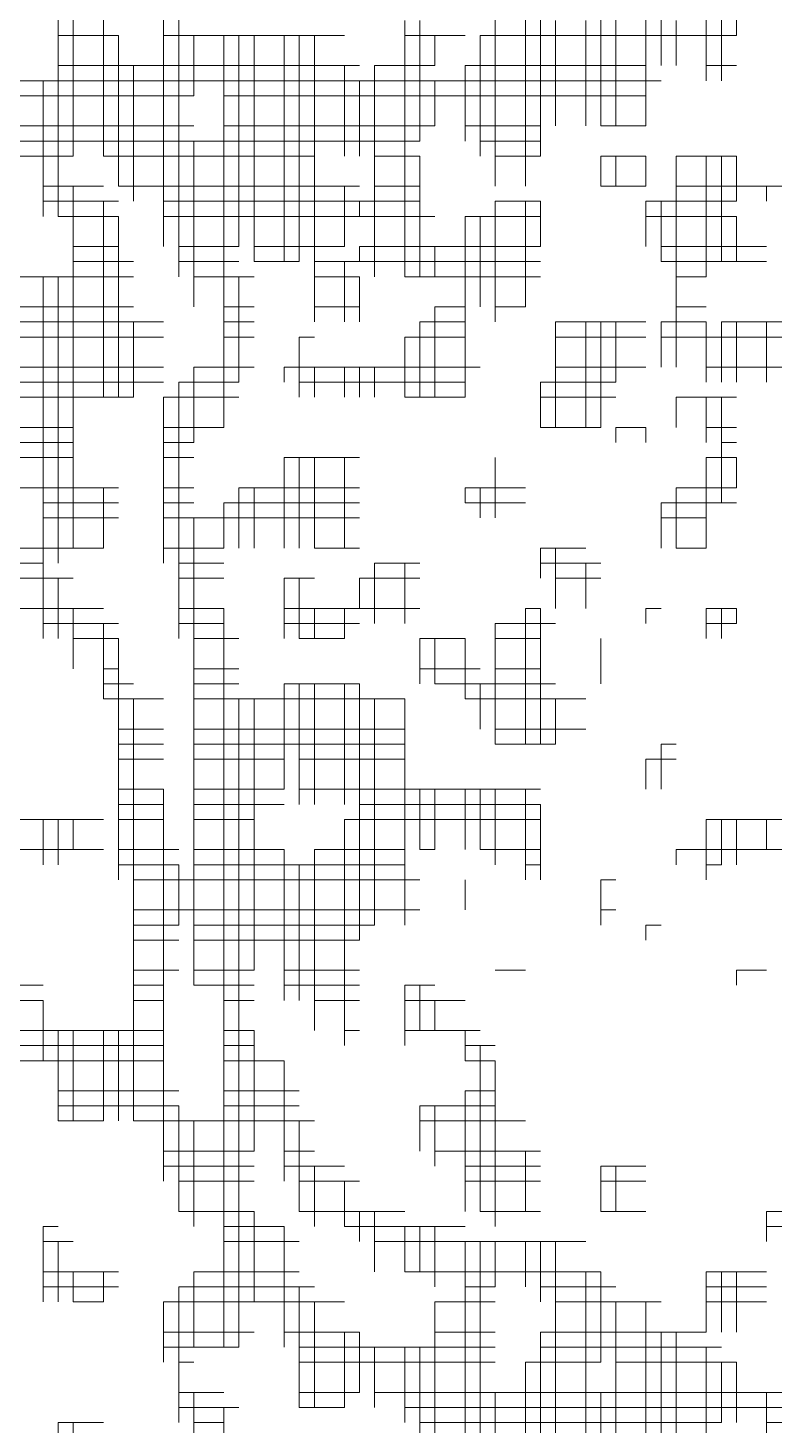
# Model space of a CAD drawing. Header units: millimetres. Extents: x 13268 to 164478, y 289082 to 363688.
# Drawn here: x 82638 to 83671, y 346912 to 348846 of the extents above; entities that cross this region are included whole.
import ezdxf

# ---------------------------------------------------------------- set-up
doc = ezdxf.new("R2010")
doc.units = ezdxf.units.MM

# ---------------------------------------------------------------- blocks, each defined once
blk = doc.blocks.new('A$C010A7659')
at = {"lineweight": 0}
for points in [[(1945.88, 1771.99), (1945.88, 1490.46)], [(1945.88, 1755.43), (1945.88, 1507.02)], [(1896.2, 1714.03), (1896.2, 1540.14)], [(1912.76, 1714.03), (1912.76, 1540.14)], [(1887.92, 1680.91), (1887.92, 1507.02)], [(1896.2, 1680.91), (1896.2, 1548.42)], [(2252.25, 1672.63), (2252.25, 1581.54)], [(2260.53, 1672.63), (2260.53, 1606.38)], [(1954.16, 1647.79), (1954.16, 1482.18)], [(2128.05, 1639.51), (2128.05, 1523.58)], [(2128.05, 1639.51), (2128.05, 1540.14)], [(2144.61, 1639.51), (2144.61, 1523.58)], [(2186.01, 1639.51), (2186.01, 1556.7)], [(2194.29, 1639.51), (2194.29, 1556.7)], [(2210.85, 1639.51), (2210.85, 1556.7)], [(2152.89, 1622.94), (2152.89, 1556.7)], [(2152.89, 1622.94), (2152.89, 1540.14)], [(2186.01, 1622.94), (2186.01, 1556.7)], [(2210.85, 1622.94), (2210.85, 1589.82)], [(2219.13, 1622.94), (2219.13, 1589.82)], [(2243.97, 1622.94), (2243.97, 1581.54)], [(1954.16, 1614.66), (1954.16, 1473.9)], [(2078.36, 1614.66), (2078.36, 1473.9)], [(2086.64, 1614.66), (2086.64, 1556.7)], [(2086.64, 1614.66), (2086.64, 1548.42)], [(2161.17, 1614.66), (2161.17, 1556.7)], [(2161.17, 1614.66), (2161.17, 1573.26)], [(2177.73, 1614.66), (2177.73, 1556.7)], [(2227.41, 1614.66), (2227.41, 1589.82)], [(2227.41, 1614.66), (2227.41, 1589.82)], [(2243.97, 1614.66), (2243.97, 1581.54)], [(1887.92, 1606.38), (1921.04, 1606.38)], [(1887.92, 1606.38), (1921.04, 1606.38)], [(1921.04, 1606.38), (1921.04, 1523.58)], [(1945.88, 1606.38), (2045.24, 1606.38)], [(1945.88, 1606.38), (2012.12, 1606.38)], [(1962.44, 1606.38), (1962.44, 1573.26)], [(1979, 1606.38), (1979, 1407.66)], [(1979, 1606.38), (1979, 1556.7)], [(1987.28, 1606.38), (1987.28, 1490.46)], [(1995.56, 1606.38), (1995.56, 1482.18)], [(1995.56, 1606.38), (1995.56, 1482.18)], [(2012.12, 1606.38), (2012.12, 1482.18)], [(2012.12, 1606.38), (2012.12, 1482.18)], [(2020.4, 1606.38), (2020.4, 1482.18)], [(2028.68, 1606.38), (2028.68, 1540.14)], [(2028.68, 1606.38), (2028.68, 1457.34)], [(2078.36, 1606.38), (2078.36, 1473.9)], [(2078.36, 1606.38), (2111.48, 1606.38)], [(2078.36, 1606.38), (2094.92, 1606.38)], [(2094.92, 1606.38), (2094.92, 1589.82)], [(2119.77, 1606.38), (2119.77, 1540.14)], [(2119.77, 1606.38), (2260.53, 1606.38)], [(2128.05, 1606.38), (2260.53, 1606.38)], [(1887.92, 1589.82), (2053.52, 1589.82)], [(1921.04, 1589.82), (1921.04, 1523.58)], [(1929.32, 1589.82), (1929.32, 1515.3)], [(2045.24, 1589.82), (2045.24, 1540.14)], [(2061.8, 1589.82), (2061.8, 1473.9)], [(2061.8, 1589.82), (2094.92, 1589.82)], [(2111.48, 1589.82), (2111.48, 1548.42)], [(2111.48, 1589.82), (2210.85, 1589.82)], [(2243.97, 1589.82), (2260.53, 1589.82)], [(1846.51, 1581.54), (2219.13, 1581.54)], [(1846.51, 1581.54), (2210.85, 1581.54)], [(1879.64, 1581.54), (1879.64, 1507.02)], [(1879.64, 1581.54), (1879.64, 1523.58)], [(2053.52, 1581.54), (2053.52, 1540.14)], [(2053.52, 1581.54), (2053.52, 1540.14)], [(2094.92, 1581.54), (2094.92, 1556.7)], [(2111.48, 1581.54), (2111.48, 1556.7)], [(2210.85, 1581.54), (2210.85, 1573.26)], [(1854.79, 1573.26), (1962.44, 1573.26)], [(1979, 1573.26), (2161.17, 1573.26)], [(2161.17, 1573.26), (2210.85, 1573.26)], [(1854.79, 1556.7), (1962.44, 1556.7)], [(1863.07, 1556.7), (1962.44, 1556.7)], [(1979, 1556.7), (1979, 1391.1)], [(1979, 1556.7), (2086.64, 1556.7)], [(1979, 1556.7), (2094.92, 1556.7)], [(2111.48, 1556.7), (2152.89, 1556.7)], [(2111.48, 1556.7), (2152.89, 1556.7)], [(2186.01, 1556.7), (2210.85, 1556.7)], [(1863.07, 1548.42), (1896.2, 1548.42)], [(1896.2, 1548.42), (2086.64, 1548.42)], [(1962.44, 1548.42), (1962.44, 1457.34)], [(2119.77, 1548.42), (2152.89, 1548.42)], [(1863.07, 1540.14), (1896.2, 1540.14)], [(1863.07, 1540.14), (1896.2, 1540.14)], [(1912.76, 1540.14), (2028.68, 1540.14)], [(1921.04, 1540.14), (2028.68, 1540.14)], [(2061.8, 1540.14), (2086.64, 1540.14)], [(2061.8, 1540.14), (2086.64, 1540.14)], [(2086.64, 1540.14), (2086.64, 1473.9)], [(2128.05, 1540.14), (2152.89, 1540.14)], [(2128.05, 1540.14), (2152.89, 1540.14)], [(2186.01, 1540.14), (2186.01, 1523.58)], [(2186.01, 1540.14), (2186.01, 1523.58)], [(2186.01, 1540.14), (2210.85, 1540.14)], [(2186.01, 1540.14), (2210.85, 1540.14)], [(2194.29, 1540.14), (2194.29, 1523.58)], [(2210.85, 1540.14), (2210.85, 1523.58)], [(2227.41, 1540.14), (2227.41, 1424.22)], [(2227.41, 1540.14), (2260.53, 1540.14)], [(2243.97, 1540.14), (2243.97, 1473.9)], [(2243.97, 1540.14), (2243.97, 1473.9)], [(2243.97, 1540.14), (2260.53, 1540.14)], [(2252.25, 1540.14), (2252.25, 1482.18)], [(2260.53, 1540.14), (2260.53, 1515.3)], [(1879.64, 1523.58), (1912.76, 1523.58)], [(1879.64, 1523.58), (1896.2, 1523.58)], [(1896.2, 1523.58), (1896.2, 1391.1)], [(1896.2, 1523.58), (1896.2, 1490.46)], [(1921.04, 1523.58), (2028.68, 1523.58)], [(1929.32, 1523.58), (2053.52, 1523.58)], [(2028.68, 1523.58), (2028.68, 1449.06)], [(2045.24, 1523.58), (2045.24, 1490.46)], [(2061.8, 1523.58), (2086.64, 1523.58)], [(2061.8, 1523.58), (2086.64, 1523.58)], [(2186.01, 1523.58), (2210.85, 1523.58)], [(2227.41, 1523.58), (2227.41, 1473.9)], [(2227.41, 1523.58), (2310.21, 1523.58)], [(2227.41, 1523.58), (2310.21, 1523.58)], [(2260.53, 1523.58), (2260.53, 1515.3)], [(2277.09, 1523.58), (2277.09, 1515.3)], [(1879.64, 1515.3), (1921.04, 1515.3)], [(1912.76, 1515.3), (1912.76, 1407.66)], [(1945.88, 1515.3), (2086.64, 1515.3)], [(2053.52, 1515.3), (2053.52, 1507.02)], [(2053.52, 1515.3), (2053.52, 1507.02)], [(2128.05, 1515.3), (2128.05, 1449.06)], [(2128.05, 1515.3), (2128.05, 1449.06)], [(2128.05, 1515.3), (2152.89, 1515.3)], [(2144.61, 1515.3), (2144.61, 1457.34)], [(2152.89, 1515.3), (2152.89, 1490.46)], [(2210.85, 1515.3), (2210.85, 1490.46)], [(2210.85, 1515.3), (2260.53, 1515.3)], [(2219.13, 1515.3), (2219.13, 1482.18)], [(1887.92, 1507.02), (1921.04, 1507.02)], [(1896.2, 1507.02), (1921.04, 1507.02)], [(1921.04, 1507.02), (1921.04, 1407.66)], [(1945.88, 1507.02), (2053.52, 1507.02)], [(1945.88, 1507.02), (2086.64, 1507.02)], [(2061.8, 1507.02), (2094.92, 1507.02)], [(2086.64, 1507.02), (2086.64, 1473.9)], [(2111.48, 1507.02), (2111.48, 1457.34)], [(2111.48, 1507.02), (2152.89, 1507.02)], [(2119.77, 1507.02), (2119.77, 1457.34)], [(2119.77, 1507.02), (2152.89, 1507.02)], [(2210.85, 1507.02), (2260.53, 1507.02)], [(2210.85, 1507.02), (2260.53, 1507.02)], [(2260.53, 1507.02), (2260.53, 1482.18)], [(1896.2, 1490.46), (1921.04, 1490.46)], [(1954.16, 1490.46), (1987.28, 1490.46)], [(1995.56, 1490.46), (2045.24, 1490.46)], [(2053.52, 1490.46), (2053.52, 1482.18)], [(2053.52, 1490.46), (2111.48, 1490.46)], [(2094.92, 1490.46), (2094.92, 1473.9)], [(2111.48, 1490.46), (2152.89, 1490.46)], [(2219.13, 1490.46), (2277.09, 1490.46)], [(2260.53, 1490.46), (2260.53, 1482.18)], [(1896.2, 1482.18), (1929.32, 1482.18)], [(1896.2, 1482.18), (1929.32, 1482.18)], [(1921.04, 1482.18), (1921.04, 1407.66)], [(1954.16, 1482.18), (1987.28, 1482.18)], [(1954.16, 1482.18), (1987.28, 1482.18)], [(1995.56, 1482.18), (2020.4, 1482.18)], [(2028.68, 1482.18), (2053.52, 1482.18)], [(2028.68, 1482.18), (2045.24, 1482.18)], [(2045.24, 1482.18), (2045.24, 1449.06)], [(2053.52, 1482.18), (2152.89, 1482.18)], [(2061.8, 1482.18), (2152.89, 1482.18)], [(2111.48, 1482.18), (2111.48, 1407.66)], [(2219.13, 1482.18), (2277.09, 1482.18)], [(2227.41, 1482.18), (2252.25, 1482.18)], [(1680.91, 1473.9), (1929.32, 1473.9)], [(1879.64, 1473.9), (1879.64, 1316.57)], [(1879.64, 1473.9), (1879.64, 1283.45)], [(1887.92, 1473.9), (1887.92, 1316.57)], [(1896.2, 1473.9), (1896.2, 1324.85)], [(1896.2, 1473.9), (1929.32, 1473.9)], [(1962.44, 1473.9), (1995.56, 1473.9)], [(1962.44, 1473.9), (1995.56, 1473.9)], [(1987.28, 1473.9), (1987.28, 1415.94)], [(2028.68, 1473.9), (2053.52, 1473.9)], [(2028.68, 1473.9), (2053.52, 1473.9)], [(2053.52, 1473.9), (2053.52, 1449.06)], [(2078.36, 1473.9), (2152.89, 1473.9)], [(2111.48, 1473.9), (2152.89, 1473.9)], [(2227.41, 1473.9), (2243.97, 1473.9)], [(2227.41, 1473.9), (2243.97, 1473.9)], [(1829.95, 1457.34), (1929.32, 1457.34)], [(1979, 1457.34), (1995.56, 1457.34)], [(2028.68, 1457.34), (2053.52, 1457.34)], [(2094.92, 1457.34), (2094.92, 1407.66)], [(2094.92, 1457.34), (2111.48, 1457.34)], [(2128.05, 1457.34), (2144.61, 1457.34)], [(2227.41, 1457.34), (2227.41, 1424.22)], [(2227.41, 1457.34), (2243.97, 1457.34)], [(1846.51, 1449.06), (1929.32, 1449.06)], [(1854.79, 1449.06), (1945.88, 1449.06)], [(1929.32, 1449.06), (1929.32, 1407.66)], [(1979, 1449.06), (1995.56, 1449.06)], [(1979, 1449.06), (1995.56, 1449.06)], [(2086.64, 1449.06), (2086.64, 1407.66)], [(2086.64, 1449.06), (2086.64, 1407.66)], [(2086.64, 1449.06), (2111.48, 1449.06)], [(2086.64, 1449.06), (2111.48, 1449.06)], [(2161.17, 1449.06), (2161.17, 1391.1)], [(2161.17, 1449.06), (2210.85, 1449.06)], [(2177.73, 1449.06), (2177.73, 1391.1)], [(2177.73, 1449.06), (2194.29, 1449.06)], [(2186.01, 1449.06), (2186.01, 1407.66)], [(2186.01, 1449.06), (2186.01, 1391.1)], [(2194.29, 1449.06), (2194.29, 1415.94)], [(2219.13, 1449.06), (2219.13, 1424.22)], [(2219.13, 1449.06), (2243.97, 1449.06)], [(2227.41, 1449.06), (2243.97, 1449.06)], [(2243.97, 1449.06), (2243.97, 1424.22)], [(2252.25, 1449.06), (2252.25, 1415.94)], [(2252.25, 1449.06), (2310.21, 1449.06)], [(2260.53, 1449.06), (2260.53, 1415.94)], [(2260.53, 1449.06), (2260.53, 1415.94)], [(2277.09, 1449.06), (2277.09, 1415.94)], [(2277.09, 1449.06), (2310.21, 1449.06)], [(1854.79, 1440.78), (1945.88, 1440.78)], [(1979, 1440.78), (1995.56, 1440.78)], [(2020.4, 1440.78), (2020.4, 1407.66)], [(2020.4, 1440.78), (2028.68, 1440.78)], [(2078.36, 1440.78), (2078.36, 1407.66)], [(2078.36, 1440.78), (2078.36, 1407.66)], [(2078.36, 1440.78), (2111.48, 1440.78)], [(2161.17, 1440.78), (2210.85, 1440.78)], [(2219.13, 1440.78), (2310.21, 1440.78)], [(2243.97, 1440.78), (2243.97, 1415.94)], [(1747.15, 1424.22), (1945.88, 1424.22)], [(1846.51, 1424.22), (1945.88, 1424.22)], [(1962.44, 1424.22), (1962.44, 1382.82)], [(1962.44, 1424.22), (1995.56, 1424.22)], [(1962.44, 1424.22), (1995.56, 1424.22)], [(2012.12, 1424.22), (2012.12, 1415.94)], [(2012.12, 1424.22), (2119.77, 1424.22)], [(2012.12, 1424.22), (2119.77, 1424.22)], [(2028.68, 1424.22), (2028.68, 1407.66)], [(2028.68, 1424.22), (2028.68, 1407.66)], [(2045.24, 1424.22), (2045.24, 1407.66)], [(2053.52, 1424.22), (2053.52, 1407.66)], [(2053.52, 1424.22), (2053.52, 1407.66)], [(2061.8, 1424.22), (2061.8, 1407.66)], [(2111.48, 1424.22), (2111.48, 1415.94)], [(2161.17, 1424.22), (2210.85, 1424.22)], [(2161.17, 1424.22), (2210.85, 1424.22)], [(2243.97, 1424.22), (2310.21, 1424.22)], [(2243.97, 1424.22), (2310.21, 1424.22)], [(1747.15, 1415.94), (1945.88, 1415.94)], [(1954.16, 1415.94), (1954.16, 1275.17)], [(1954.16, 1415.94), (1987.28, 1415.94)], [(2020.4, 1415.94), (2111.48, 1415.94)], [(2152.89, 1415.94), (2152.89, 1391.1)], [(2152.89, 1415.94), (2194.29, 1415.94)], [(2161.17, 1415.94), (2161.17, 1391.1)], [(1763.71, 1407.66), (1929.32, 1407.66)], [(1788.55, 1407.66), (1912.76, 1407.66)], [(1945.88, 1407.66), (1945.88, 1316.57)], [(1945.88, 1407.66), (1979, 1407.66)], [(1954.16, 1407.66), (1954.16, 1308.29)], [(1954.16, 1407.66), (1987.28, 1407.66)], [(2078.36, 1407.66), (2111.48, 1407.66)], [(2152.89, 1407.66), (2152.89, 1391.1)], [(2152.89, 1407.66), (2186.01, 1407.66)], [(2152.89, 1407.66), (2194.29, 1407.66)], [(2227.41, 1407.66), (2227.41, 1391.1)], [(2227.41, 1407.66), (2260.53, 1407.66)], [(2243.97, 1407.66), (2243.97, 1382.82)], [(2243.97, 1407.66), (2243.97, 1391.1)], [(2243.97, 1407.66), (2252.25, 1407.66)], [(2252.25, 1407.66), (2252.25, 1349.69)], [(1796.83, 1391.1), (1896.2, 1391.1)], [(1796.83, 1391.1), (1896.2, 1391.1)], [(1945.88, 1391.1), (1979, 1391.1)], [(1945.88, 1391.1), (1979, 1391.1)], [(2152.89, 1391.1), (2186.01, 1391.1)], [(2194.29, 1391.1), (2194.29, 1382.82)], [(2194.29, 1391.1), (2210.85, 1391.1)], [(2194.29, 1391.1), (2210.85, 1391.1)], [(2210.85, 1391.1), (2210.85, 1382.82)], [(2243.97, 1391.1), (2260.53, 1391.1)], [(2243.97, 1391.1), (2260.53, 1391.1)], [(1796.83, 1382.82), (1896.2, 1382.82)], [(1945.88, 1382.82), (1962.44, 1382.82)], [(2252.25, 1382.82), (2260.53, 1382.82)], [(1821.67, 1374.53), (1896.2, 1374.53)], [(1821.67, 1374.53), (1896.2, 1374.53)], [(1945.88, 1374.53), (1962.44, 1374.53)], [(1945.88, 1374.53), (1962.44, 1374.53)], [(2012.12, 1374.53), (2012.12, 1324.85)], [(2012.12, 1374.53), (2053.52, 1374.53)], [(2020.4, 1374.53), (2020.4, 1324.85)], [(2020.4, 1374.53), (2053.52, 1374.53)], [(2028.68, 1374.53), (2028.68, 1324.85)], [(2028.68, 1374.53), (2028.68, 1324.85)], [(2045.24, 1374.53), (2045.24, 1324.85)], [(2128.05, 1374.53), (2128.05, 1341.41)], [(2243.97, 1374.53), (2243.97, 1341.41)], [(2243.97, 1374.53), (2260.53, 1374.53)], [(2252.25, 1374.53), (2260.53, 1374.53)], [(2260.53, 1374.53), (2260.53, 1357.97)], [(1391.1, 1357.97), (1921.04, 1357.97)], [(1896.2, 1357.97), (1896.2, 1324.85)], [(1912.76, 1357.97), (1912.76, 1324.85)], [(1945.88, 1357.97), (1962.44, 1357.97)], [(1987.28, 1357.97), (1987.28, 1324.85)], [(1987.28, 1357.97), (2053.52, 1357.97)], [(1995.56, 1357.97), (1995.56, 1324.85)], [(1995.56, 1357.97), (1995.56, 1324.85)], [(2012.12, 1357.97), (2012.12, 1324.85)], [(2111.48, 1357.97), (2111.48, 1349.69)], [(2111.48, 1357.97), (2144.61, 1357.97)], [(2119.77, 1357.97), (2119.77, 1341.41)], [(2128.05, 1357.97), (2128.05, 1349.69)], [(2227.41, 1357.97), (2227.41, 1324.85)], [(2227.41, 1357.97), (2260.53, 1357.97)], [(2243.97, 1357.97), (2243.97, 1324.85)], [(1879.64, 1349.69), (1921.04, 1349.69)], [(1879.64, 1349.69), (1921.04, 1349.69)], [(1945.88, 1349.69), (1962.44, 1349.69)], [(1945.88, 1349.69), (1962.44, 1349.69)], [(1979, 1349.69), (1979, 1324.85)], [(1979, 1349.69), (1979, 1324.85)], [(1979, 1349.69), (2053.52, 1349.69)], [(1979, 1349.69), (2053.52, 1349.69)], [(2111.48, 1349.69), (2144.61, 1349.69)], [(2119.77, 1349.69), (2128.05, 1349.69)], [(2219.13, 1349.69), (2219.13, 1324.85)], [(2219.13, 1349.69), (2252.25, 1349.69)], [(2227.41, 1349.69), (2227.41, 1324.85)], [(2227.41, 1349.69), (2260.53, 1349.69)], [(1879.64, 1341.41), (1921.04, 1341.41)], [(1945.88, 1341.41), (2053.52, 1341.41)], [(1962.44, 1341.41), (1962.44, 1084.72)], [(2219.13, 1341.41), (2243.97, 1341.41)], [(1821.67, 1324.85), (1896.2, 1324.85)], [(1879.64, 1324.85), (1912.76, 1324.85)], [(1945.88, 1324.85), (1979, 1324.85)], [(1945.88, 1324.85), (1979, 1324.85)], [(2028.68, 1324.85), (2053.52, 1324.85)], [(2152.89, 1324.85), (2152.89, 1308.29)], [(2152.89, 1324.85), (2177.73, 1324.85)], [(2161.17, 1324.85), (2161.17, 1291.73)], [(2161.17, 1324.85), (2161.17, 1291.73)], [(2161.17, 1324.85), (2177.73, 1324.85)], [(2227.41, 1324.85), (2243.97, 1324.85)], [(1829.95, 1316.57), (1879.64, 1316.57)], [(1846.51, 1316.57), (1879.64, 1316.57)], [(1954.16, 1316.57), (1979, 1316.57)], [(1954.16, 1316.57), (1979, 1316.57)], [(2061.8, 1316.57), (2061.8, 1283.45)], [(2061.8, 1316.57), (2086.64, 1316.57)], [(2078.36, 1316.57), (2078.36, 1291.73)], [(2078.36, 1316.57), (2078.36, 1283.45)], [(2152.89, 1316.57), (2186.01, 1316.57)], [(2152.89, 1316.57), (2186.01, 1316.57)], [(2177.73, 1316.57), (2177.73, 1291.73)], [(1854.79, 1308.29), (1896.2, 1308.29)], [(1879.64, 1308.29), (1879.64, 1275.17)], [(1887.92, 1308.29), (1887.92, 1275.17)], [(1954.16, 1308.29), (1979, 1308.29)], [(2012.12, 1308.29), (2012.12, 1275.17)], [(2012.12, 1308.29), (2028.68, 1308.29)], [(2020.4, 1308.29), (2020.4, 1275.17)], [(2053.52, 1308.29), (2053.52, 1291.73)], [(2053.52, 1308.29), (2086.64, 1308.29)], [(2161.17, 1308.29), (2186.01, 1308.29)], [(1863.07, 1291.73), (1896.2, 1291.73)], [(1879.64, 1291.73), (1912.76, 1291.73)], [(1896.2, 1291.73), (1896.2, 1258.61)], [(1896.2, 1291.73), (1896.2, 1275.17)], [(1954.16, 1291.73), (1979, 1291.73)], [(1954.16, 1291.73), (1979, 1291.73)], [(1979, 1291.73), (1979, 952.24)], [(2012.12, 1291.73), (2012.12, 1275.17)], [(2012.12, 1291.73), (2053.52, 1291.73)], [(2012.12, 1291.73), (2045.24, 1291.73)], [(2028.68, 1291.73), (2028.68, 1275.17)], [(2028.68, 1291.73), (2028.68, 1275.17)], [(2045.24, 1291.73), (2045.24, 1275.17)], [(2053.52, 1291.73), (2086.64, 1291.73)], [(2061.8, 1291.73), (2078.36, 1291.73)], [(2144.61, 1291.73), (2144.61, 1217.21)], [(2144.61, 1291.73), (2152.89, 1291.73)], [(2152.89, 1291.73), (2152.89, 1217.21)], [(2210.85, 1291.73), (2210.85, 1283.45)], [(2210.85, 1291.73), (2219.13, 1291.73)], [(2210.85, 1291.73), (2219.13, 1291.73)], [(2243.97, 1291.73), (2243.97, 1275.17)], [(2243.97, 1291.73), (2260.53, 1291.73)], [(2243.97, 1291.73), (2260.53, 1291.73)], [(2252.25, 1291.73), (2252.25, 1275.17)], [(2260.53, 1291.73), (2260.53, 1283.45)], [(1879.64, 1283.45), (1921.04, 1283.45)], [(1912.76, 1283.45), (1912.76, 1242.05)], [(1954.16, 1283.45), (1979, 1283.45)], [(2012.12, 1283.45), (2053.52, 1283.45)], [(2128.05, 1283.45), (2128.05, 1217.21)], [(2128.05, 1283.45), (2161.17, 1283.45)], [(2152.89, 1283.45), (2152.89, 1275.17)], [(2243.97, 1283.45), (2260.53, 1283.45)], [(1896.2, 1275.17), (1921.04, 1275.17)], [(1896.2, 1275.17), (1921.04, 1275.17)], [(1921.04, 1275.17), (1921.04, 1175.81)], [(1962.44, 1275.17), (1987.28, 1275.17)], [(1962.44, 1275.17), (1987.28, 1275.17)], [(1979, 1275.17), (1979, 886)], [(2020.4, 1275.17), (2045.24, 1275.17)], [(2086.64, 1275.17), (2086.64, 1250.33)], [(2086.64, 1275.17), (2111.48, 1275.17)], [(2094.92, 1275.17), (2094.92, 1250.33)], [(2094.92, 1275.17), (2111.48, 1275.17)], [(2111.48, 1275.17), (2111.48, 1250.33)], [(2128.05, 1275.17), (2152.89, 1275.17)], [(2128.05, 1275.17), (2152.89, 1275.17)], [(2186.01, 1275.17), (2186.01, 1250.33)], [(1912.76, 1258.61), (1921.04, 1258.61)], [(1962.44, 1258.61), (1987.28, 1258.61)], [(2086.64, 1258.61), (2119.77, 1258.61)], [(2111.48, 1258.61), (2111.48, 1242.05)], [(2128.05, 1258.61), (2128.05, 1217.21)], [(2128.05, 1258.61), (2152.89, 1258.61)], [(1912.76, 1250.33), (1929.32, 1250.33)], [(1912.76, 1250.33), (1929.32, 1250.33)], [(1921.04, 1250.33), (1921.04, 1142.69)], [(1962.44, 1250.33), (1987.28, 1250.33)], [(1962.44, 1250.33), (1987.28, 1250.33)], [(2012.12, 1250.33), (2012.12, 1208.93)], [(2012.12, 1250.33), (2053.52, 1250.33)], [(2020.4, 1250.33), (2020.4, 1184.09)], [(2028.68, 1250.33), (2028.68, 1184.09)], [(2028.68, 1250.33), (2028.68, 1184.09)], [(2045.24, 1250.33), (2045.24, 1184.09)], [(2053.52, 1250.33), (2053.52, 1109.56)], [(2094.92, 1250.33), (2152.89, 1250.33)], [(2111.48, 1250.33), (2161.17, 1250.33)], [(2119.77, 1250.33), (2119.77, 1225.49)], [(2152.89, 1250.33), (2152.89, 1217.21)], [(1912.76, 1242.05), (1945.88, 1242.05)], [(1921.04, 1242.05), (1945.88, 1242.05)], [(1929.32, 1242.05), (1929.32, 1010.2)], [(1962.44, 1242.05), (2078.36, 1242.05)], [(1962.44, 1242.05), (1987.28, 1242.05)], [(1987.28, 1242.05), (1987.28, 886)], [(1995.56, 1242.05), (1995.56, 1175.81)], [(1995.56, 1242.05), (1995.56, 1109.56)], [(2012.12, 1242.05), (2012.12, 1192.37)], [(2012.12, 1242.05), (2078.36, 1242.05)], [(2053.52, 1242.05), (2053.52, 1117.84)], [(2061.8, 1242.05), (2061.8, 1117.84)], [(2078.36, 1242.05), (2078.36, 1117.84)], [(2111.48, 1242.05), (2161.17, 1242.05)], [(2119.77, 1242.05), (2177.73, 1242.05)], [(2161.17, 1242.05), (2161.17, 1217.21)], [(2161.17, 1242.05), (2161.17, 1217.21)], [(1921.04, 1225.49), (1945.88, 1225.49)], [(1962.44, 1225.49), (2078.36, 1225.49)], [(2128.05, 1225.49), (2177.73, 1225.49)], [(1921.04, 1217.21), (1945.88, 1217.21)], [(1921.04, 1217.21), (1945.88, 1217.21)], [(1962.44, 1217.21), (2078.36, 1217.21)], [(1962.44, 1217.21), (2078.36, 1217.21)], [(2128.05, 1217.21), (2161.17, 1217.21)], [(2219.13, 1217.21), (2219.13, 1192.37)], [(2219.13, 1217.21), (2227.41, 1217.21)], [(1921.04, 1208.93), (1945.88, 1208.93)], [(1962.44, 1208.93), (2012.12, 1208.93)], [(2020.4, 1208.93), (2078.36, 1208.93)], [(2210.85, 1208.93), (2210.85, 1192.37)], [(2210.85, 1208.93), (2227.41, 1208.93)], [(1921.04, 1192.37), (1945.88, 1192.37)], [(1921.04, 1192.37), (1945.88, 1192.37)], [(1945.88, 1192.37), (1945.88, 985.36)], [(1962.44, 1192.37), (2012.12, 1192.37)], [(1962.44, 1192.37), (2012.12, 1192.37)], [(2020.4, 1192.37), (2128.05, 1192.37)], [(2020.4, 1192.37), (2078.36, 1192.37)], [(2078.36, 1192.37), (2078.36, 1159.25)], [(2086.64, 1192.37), (2086.64, 1159.25)], [(2086.64, 1192.37), (2086.64, 1159.25)], [(2094.92, 1192.37), (2094.92, 1159.25)], [(2111.48, 1192.37), (2111.48, 1159.25)], [(2111.48, 1192.37), (2111.48, 1159.25)], [(2119.77, 1192.37), (2119.77, 1159.25)], [(2128.05, 1192.37), (2128.05, 1150.97)], [(2128.05, 1192.37), (2152.89, 1192.37)], [(2144.61, 1192.37), (2144.61, 1142.69)], [(1921.04, 1184.09), (1945.88, 1184.09)], [(1962.44, 1184.09), (2012.12, 1184.09)], [(2053.52, 1184.09), (2152.89, 1184.09)], [(2128.05, 1184.09), (2128.05, 1159.25)], [(2152.89, 1184.09), (2152.89, 1142.69)], [(1863.07, 1175.81), (1912.76, 1175.81)], [(1879.64, 1175.81), (1879.64, 1150.97)], [(1879.64, 1175.81), (1879.64, 1150.97)], [(1879.64, 1175.81), (1896.2, 1175.81)], [(1887.92, 1175.81), (1887.92, 1150.97)], [(1896.2, 1175.81), (1896.2, 1159.25)], [(1896.2, 1175.81), (1896.2, 1159.25)], [(1921.04, 1175.81), (1945.88, 1175.81)], [(1921.04, 1175.81), (1945.88, 1175.81)], [(1962.44, 1175.81), (1995.56, 1175.81)], [(1962.44, 1175.81), (1995.56, 1175.81)], [(2045.24, 1175.81), (2045.24, 1051.6)], [(2045.24, 1175.81), (2152.89, 1175.81)], [(2053.52, 1175.81), (2152.89, 1175.81)], [(2243.97, 1175.81), (2243.97, 1142.69)], [(2243.97, 1175.81), (2243.97, 1142.69)], [(2243.97, 1175.81), (2310.21, 1175.81)], [(2252.25, 1175.81), (2252.25, 1150.97)], [(2252.25, 1175.81), (2318.49, 1175.81)], [(2260.53, 1175.81), (2260.53, 1150.97)], [(2260.53, 1175.81), (2260.53, 1150.97)], [(2277.09, 1175.81), (2277.09, 1159.25)], [(1863.07, 1159.25), (1896.2, 1159.25)], [(1863.07, 1159.25), (1912.76, 1159.25)], [(1921.04, 1159.25), (1954.16, 1159.25)], [(1921.04, 1159.25), (1954.16, 1159.25)], [(1945.88, 1159.25), (1945.88, 1093)], [(1962.44, 1159.25), (2012.12, 1159.25)], [(1962.44, 1159.25), (1995.56, 1159.25)], [(1995.56, 1159.25), (1995.56, 1093)], [(2012.12, 1159.25), (2012.12, 1093)], [(2028.68, 1159.25), (2028.68, 1059.88)], [(2028.68, 1159.25), (2028.68, 1059.88)], [(2028.68, 1159.25), (2078.36, 1159.25)], [(2028.68, 1159.25), (2078.36, 1159.25)], [(2086.64, 1159.25), (2094.92, 1159.25)], [(2119.77, 1159.25), (2152.89, 1159.25)], [(2128.05, 1159.25), (2152.89, 1159.25)], [(2227.41, 1159.25), (2227.41, 1150.97)], [(2227.41, 1159.25), (2277.09, 1159.25)], [(2227.41, 1159.25), (2310.21, 1159.25)], [(1921.04, 1150.97), (1954.16, 1150.97)], [(1954.16, 1150.97), (1954.16, 1117.84)], [(1962.44, 1150.97), (2078.36, 1150.97)], [(2012.12, 1150.97), (2012.12, 1076.44)], [(2020.4, 1150.97), (2020.4, 1076.44)], [(2144.61, 1150.97), (2152.89, 1150.97)], [(2243.97, 1150.97), (2252.25, 1150.97)], [(1929.32, 1142.69), (2086.64, 1142.69)], [(1929.32, 1142.69), (2078.36, 1142.69)], [(1954.16, 1142.69), (1954.16, 1117.84)], [(2078.36, 1142.69), (2078.36, 1117.84)], [(2111.48, 1142.69), (2111.48, 1126.13)], [(2186.01, 1142.69), (2186.01, 1117.84)], [(2186.01, 1142.69), (2186.01, 1117.84)], [(2186.01, 1142.69), (2194.29, 1142.69)], [(2186.01, 1142.69), (2194.29, 1142.69)], [(1929.32, 1126.13), (2086.64, 1126.13)], [(2186.01, 1126.13), (2194.29, 1126.13)], [(1929.32, 1117.84), (1954.16, 1117.84)], [(1929.32, 1117.84), (1954.16, 1117.84)], [(1962.44, 1117.84), (2053.52, 1117.84)], [(1962.44, 1117.84), (2061.8, 1117.84)], [(2210.85, 1117.84), (2210.85, 1109.56)], [(2210.85, 1117.84), (2219.13, 1117.84)], [(2210.85, 1117.84), (2219.13, 1117.84)], [(1929.32, 1109.56), (1954.16, 1109.56)], [(1962.44, 1109.56), (1995.56, 1109.56)], [(1995.56, 1109.56), (2053.52, 1109.56)], [(1929.32, 1093), (1945.88, 1093)], [(1929.32, 1093), (1954.16, 1093)], [(1962.44, 1093), (1995.56, 1093)], [(1962.44, 1093), (1995.56, 1093)], [(2012.12, 1093), (2053.52, 1093)], [(2012.12, 1093), (2053.52, 1093)], [(2128.05, 1093), (2144.61, 1093)], [(2260.53, 1093), (2260.53, 1084.72)], [(2260.53, 1093), (2260.53, 1084.72)], [(2260.53, 1093), (2277.09, 1093)], [(1846.51, 1084.72), (1879.64, 1084.72)], [(1929.32, 1084.72), (1945.88, 1084.72)], [(1929.32, 1084.72), (1945.88, 1084.72)], [(1962.44, 1084.72), (1995.56, 1084.72)], [(1979, 1084.72), (1995.56, 1084.72)], [(2012.12, 1084.72), (2053.52, 1084.72)], [(2012.12, 1084.72), (2053.52, 1084.72)], [(2078.36, 1084.72), (2078.36, 1051.6)], [(2078.36, 1084.72), (2078.36, 1059.88)], [(2078.36, 1084.72), (2094.92, 1084.72)], [(2086.64, 1084.72), (2086.64, 1059.88)], [(2086.64, 1084.72), (2086.64, 1059.88)], [(1846.51, 1076.44), (1879.64, 1076.44)], [(1879.64, 1076.44), (1879.64, 1043.32)], [(1929.32, 1076.44), (1945.88, 1076.44)], [(1979, 1076.44), (1995.56, 1076.44)], [(2028.68, 1076.44), (2053.52, 1076.44)], [(2078.36, 1076.44), (2111.48, 1076.44)], [(2094.92, 1076.44), (2094.92, 1059.88)], [(1854.79, 1059.88), (1945.88, 1059.88)], [(1854.79, 1059.88), (1887.92, 1059.88)], [(1879.64, 1059.88), (1879.64, 1043.32)], [(1887.92, 1059.88), (1887.92, 1010.2)], [(1896.2, 1059.88), (1896.2, 1010.2)], [(1896.2, 1059.88), (1896.2, 1010.2)], [(1912.76, 1059.88), (1912.76, 1010.2)], [(1921.04, 1059.88), (1921.04, 1010.2)], [(1921.04, 1059.88), (1921.04, 1010.2)], [(1921.04, 1059.88), (1945.88, 1059.88)], [(1979, 1059.88), (1995.56, 1059.88)], [(1979, 1059.88), (1995.56, 1059.88)], [(1995.56, 1059.88), (1995.56, 993.64)], [(2045.24, 1059.88), (2053.52, 1059.88)], [(2045.24, 1059.88), (2053.52, 1059.88)], [(2078.36, 1059.88), (2086.64, 1059.88)], [(2078.36, 1059.88), (2111.48, 1059.88)], [(2111.48, 1059.88), (2111.48, 1043.32)], [(2111.48, 1059.88), (2111.48, 1043.32)], [(2111.48, 1059.88), (2119.77, 1059.88)], [(1863.07, 1051.6), (1945.88, 1051.6)], [(1979, 1051.6), (1995.56, 1051.6)], [(2111.48, 1051.6), (2128.05, 1051.6)], [(2119.77, 1051.6), (2119.77, 960.52)], [(1863.07, 1043.32), (1945.88, 1043.32)], [(1887.92, 1043.32), (1945.88, 1043.32)], [(1979, 1043.32), (2012.12, 1043.32)], [(1979, 1043.32), (2012.12, 1043.32)], [(1995.56, 1043.32), (1995.56, 993.64)], [(2012.12, 1043.32), (2012.12, 985.36)], [(2111.48, 1043.32), (2128.05, 1043.32)], [(2119.77, 1043.32), (2128.05, 1043.32)], [(2128.05, 1043.32), (2128.05, 952.24)], [(1887.92, 1026.76), (1954.16, 1026.76)], [(1887.92, 1026.76), (1945.88, 1026.76)], [(1945.88, 1026.76), (1945.88, 977.08)], [(1979, 1026.76), (2020.4, 1026.76)], [(1979, 1026.76), (2012.12, 1026.76)], [(2012.12, 1026.76), (2012.12, 977.08)], [(2111.48, 1026.76), (2111.48, 960.52)], [(2111.48, 1026.76), (2111.48, 985.36)], [(2111.48, 1026.76), (2128.05, 1026.76)], [(2111.48, 1026.76), (2128.05, 1026.76)], [(1887.92, 1018.48), (1954.16, 1018.48)], [(1954.16, 1018.48), (1954.16, 960.52)], [(1979, 1018.48), (2020.4, 1018.48)], [(2086.64, 1018.48), (2086.64, 993.64)], [(2086.64, 1018.48), (2086.64, 993.64)], [(2086.64, 1018.48), (2128.05, 1018.48)], [(2094.92, 1018.48), (2094.92, 985.36)], [(1887.92, 1010.2), (1912.76, 1010.2)], [(1929.32, 1010.2), (2020.4, 1010.2)], [(1945.88, 1010.2), (2028.68, 1010.2)], [(1954.16, 1010.2), (1954.16, 960.52)], [(1962.44, 1010.2), (1962.44, 952.24)], [(2020.4, 1010.2), (2020.4, 960.52)], [(2086.64, 1010.2), (2144.61, 1010.2)], [(2086.64, 1010.2), (2144.61, 1010.2)], [(2128.05, 1010.2), (2128.05, 952.24)], [(1945.88, 993.64), (1995.56, 993.64)], [(2012.12, 993.64), (2028.68, 993.64)], [(2094.92, 993.64), (2152.89, 993.64)], [(2144.61, 993.64), (2144.61, 960.52)], [(1945.88, 985.36), (1995.56, 985.36)], [(1945.88, 985.36), (1995.56, 985.36)], [(2012.12, 985.36), (2045.24, 985.36)], [(2012.12, 985.36), (2028.68, 985.36)], [(2028.68, 985.36), (2028.68, 952.24)], [(2028.68, 985.36), (2028.68, 952.24)], [(2111.48, 985.36), (2152.89, 985.36)], [(2111.48, 985.36), (2152.89, 985.36)], [(2186.01, 985.36), (2186.01, 960.52)], [(2186.01, 985.36), (2210.85, 985.36)], [(2194.29, 985.36), (2194.29, 960.52)], [(1954.16, 977.08), (1995.56, 977.08)], [(2020.4, 977.08), (2053.52, 977.08)], [(2045.24, 977.08), (2045.24, 952.24)], [(2111.48, 977.08), (2152.89, 977.08)], [(2186.01, 977.08), (2210.85, 977.08)], [(1954.16, 960.52), (1995.56, 960.52)], [(1962.44, 960.52), (1995.56, 960.52)], [(1995.56, 960.52), (1995.56, 910.84)], [(2020.4, 960.52), (2053.52, 960.52)], [(2028.68, 960.52), (2078.36, 960.52)], [(2053.52, 960.52), (2053.52, 943.96)], [(2053.52, 960.52), (2053.52, 943.96)], [(2061.8, 960.52), (2061.8, 927.4)], [(2119.77, 960.52), (2152.89, 960.52)], [(2128.05, 960.52), (2144.61, 960.52)], [(2186.01, 960.52), (2210.85, 960.52)], [(2277.09, 960.52), (2277.09, 943.96)], [(2277.09, 960.52), (2417.86, 960.52)], [(1879.64, 952.24), (1879.64, 910.84)], [(1879.64, 952.24), (1887.92, 952.24)], [(1979, 952.24), (2012.12, 952.24)], [(1979, 952.24), (2012.12, 952.24)], [(1995.56, 952.24), (1995.56, 910.84)], [(2012.12, 952.24), (2012.12, 894.28)], [(2045.24, 952.24), (2086.64, 952.24)], [(2053.52, 952.24), (2111.48, 952.24)], [(2078.36, 952.24), (2078.36, 927.4)], [(2078.36, 952.24), (2078.36, 927.4)], [(2086.64, 952.24), (2086.64, 927.4)], [(2086.64, 952.24), (2086.64, 927.4)], [(2094.92, 952.24), (2094.92, 919.12)], [(2277.09, 952.24), (2359.89, 952.24)], [(2277.09, 952.24), (2417.86, 952.24)], [(1879.64, 943.96), (1879.64, 919.12)], [(1879.64, 943.96), (1896.2, 943.96)], [(1887.92, 943.96), (1887.92, 910.84)], [(1979, 943.96), (2020.4, 943.96)], [(2012.12, 943.96), (2012.12, 886)], [(2061.8, 943.96), (2177.73, 943.96)], [(2111.48, 943.96), (2111.48, 712.11)], [(2111.48, 943.96), (2111.48, 712.11)], [(2119.77, 943.96), (2119.77, 910.84)], [(2128.05, 943.96), (2128.05, 919.12)], [(2128.05, 943.96), (2128.05, 919.12)], [(2144.61, 943.96), (2144.61, 919.12)], [(2152.89, 943.96), (2152.89, 910.84)], [(2152.89, 943.96), (2152.89, 910.84)], [(2161.17, 943.96), (2161.17, 811.47)], [(2161.17, 943.96), (2161.17, 811.47)], [(1879.64, 927.4), (1921.04, 927.4)], [(1879.64, 927.4), (1896.2, 927.4)], [(1896.2, 927.4), (1896.2, 910.84)], [(1896.2, 927.4), (1896.2, 910.84)], [(1912.76, 927.4), (1912.76, 910.84)], [(1962.44, 927.4), (1962.44, 886)], [(1962.44, 927.4), (2020.4, 927.4)], [(1979, 927.4), (1979, 886)], [(1979, 927.4), (2020.4, 927.4)], [(2078.36, 927.4), (2186.01, 927.4)], [(2094.92, 927.4), (2186.01, 927.4)], [(2177.73, 927.4), (2177.73, 811.47)], [(2186.01, 927.4), (2186.01, 894.28)], [(2243.97, 927.4), (2243.97, 894.28)], [(2243.97, 927.4), (2277.09, 927.4)], [(2252.25, 927.4), (2252.25, 894.28)], [(2260.53, 927.4), (2260.53, 894.28)], [(2260.53, 927.4), (2260.53, 894.28)], [(1879.64, 919.12), (1921.04, 919.12)], [(1954.16, 919.12), (1954.16, 877.72)], [(1954.16, 919.12), (2028.68, 919.12)], [(2020.4, 919.12), (2020.4, 852.87)], [(2111.48, 919.12), (2128.05, 919.12)], [(2152.89, 919.12), (2194.29, 919.12)], [(2186.01, 919.12), (2186.01, 877.72)], [(2243.97, 919.12), (2277.09, 919.12)], [(1896.2, 910.84), (1912.76, 910.84)], [(1945.88, 910.84), (1945.88, 877.72)], [(1945.88, 910.84), (1995.56, 910.84)], [(1945.88, 910.84), (1995.56, 910.84)], [(1954.16, 910.84), (1954.16, 877.72)], [(1995.56, 910.84), (2028.68, 910.84)], [(2012.12, 910.84), (2045.24, 910.84)], [(2028.68, 910.84), (2028.68, 852.87)], [(2028.68, 910.84), (2028.68, 852.87)], [(2094.92, 910.84), (2094.92, 778.35)], [(2094.92, 910.84), (2128.05, 910.84)], [(2111.48, 910.84), (2119.77, 910.84)], [(2119.77, 910.84), (2119.77, 720.39)], [(2161.17, 910.84), (2219.13, 910.84)], [(2161.17, 910.84), (2210.85, 910.84)], [(2194.29, 910.84), (2194.29, 761.79)], [(2210.85, 910.84), (2210.85, 687.27)], [(2210.85, 910.84), (2210.85, 753.51)], [(2243.97, 910.84), (2277.09, 910.84)], [(2243.97, 910.84), (2277.09, 910.84)], [(1945.88, 894.28), (1995.56, 894.28)], [(2012.12, 894.28), (2053.52, 894.28)], [(2045.24, 894.28), (2045.24, 852.87)], [(2053.52, 894.28), (2053.52, 861.15)], [(2094.92, 894.28), (2128.05, 894.28)], [(2152.89, 894.28), (2152.89, 794.91)], [(2152.89, 894.28), (2186.01, 894.28)], [(2186.01, 894.28), (2243.97, 894.28)], [(2219.13, 894.28), (2219.13, 678.99)], [(2227.41, 894.28), (2227.41, 678.99)], [(2227.41, 894.28), (2227.41, 678.99)], [(1945.88, 886), (1962.44, 886)], [(1945.88, 886), (1987.28, 886)], [(2020.4, 886), (2128.05, 886)], [(2020.4, 886), (2061.8, 886)], [(2053.52, 886), (2053.52, 861.15)], [(2061.8, 886), (2061.8, 852.87)], [(2078.36, 886), (2078.36, 844.59)], [(2078.36, 886), (2078.36, 844.59)], [(2086.64, 886), (2086.64, 786.63)], [(2086.64, 886), (2086.64, 786.63)], [(2094.92, 886), (2128.05, 886)], [(2152.89, 886), (2152.89, 794.91)], [(2152.89, 886), (2186.01, 886)], [(2152.89, 886), (2186.01, 886)], [(2186.01, 886), (2252.25, 886)], [(2186.01, 886), (2243.97, 886)], [(2243.97, 886), (2243.97, 786.63)], [(2243.97, 886), (2243.97, 678.99)], [(1954.16, 877.72), (1954.16, 844.59)], [(1954.16, 877.72), (1962.44, 877.72)], [(2020.4, 877.72), (2128.05, 877.72)], [(2020.4, 877.72), (2128.05, 877.72)], [(2144.61, 877.72), (2144.61, 728.67)], [(2144.61, 877.72), (2186.01, 877.72)], [(2144.61, 877.72), (2186.01, 877.72)], [(2194.29, 877.72), (2260.53, 877.72)], [(2194.29, 877.72), (2260.53, 877.72)], [(2252.25, 877.72), (2252.25, 844.59)], [(2260.53, 877.72), (2260.53, 844.59)], [(1954.16, 861.15), (1979, 861.15)], [(1962.44, 861.15), (1962.44, 828.03)], [(2020.4, 861.15), (2053.52, 861.15)], [(2061.8, 861.15), (2326.77, 861.15)], [(2128.05, 861.15), (2128.05, 728.67)], [(2128.05, 861.15), (2128.05, 720.39)], [(2186.01, 861.15), (2186.01, 778.35)], [(2186.01, 861.15), (2186.01, 794.91)], [(2260.53, 861.15), (2260.53, 844.59)], [(2277.09, 861.15), (2277.09, 828.03)], [(1954.16, 852.87), (1987.28, 852.87)], [(1954.16, 852.87), (1979, 852.87)], [(1979, 852.87), (1979, 844.59)], [(1979, 852.87), (1979, 828.03)], [(2020.4, 852.87), (2045.24, 852.87)], [(2078.36, 852.87), (2318.49, 852.87)], [(2078.36, 852.87), (2326.77, 852.87)], [(1887.92, 844.59), (1887.92, 828.03)], [(1887.92, 844.59), (1912.76, 844.59)], [(1896.2, 844.59), (1896.2, 819.75)], [(1896.2, 844.59), (1896.2, 819.75)], [(1962.44, 844.59), (1979, 844.59)], [(2086.64, 844.59), (2252.25, 844.59)], [(2277.09, 844.59), (2318.49, 844.59)]]:
    blk.add_lwpolyline(points, dxfattribs=at)
blk = doc.blocks.new('A$C450614AE')
at = {"xscale": 1.5, "yscale": 1.5, "zscale": 1.5}
blk.add_blockref('A$C010A7659', (0, 0), dxfattribs=at)

msp = doc.modelspace()

# ---------------------------------------------------------------- block references
at = {"xscale": 1.68, "yscale": 1.68, "zscale": 1.68}
msp.add_blockref('A$C450614AE', (77922.1, 344787.3), dxfattribs=at)

doc.saveas('drawing.dxf')
